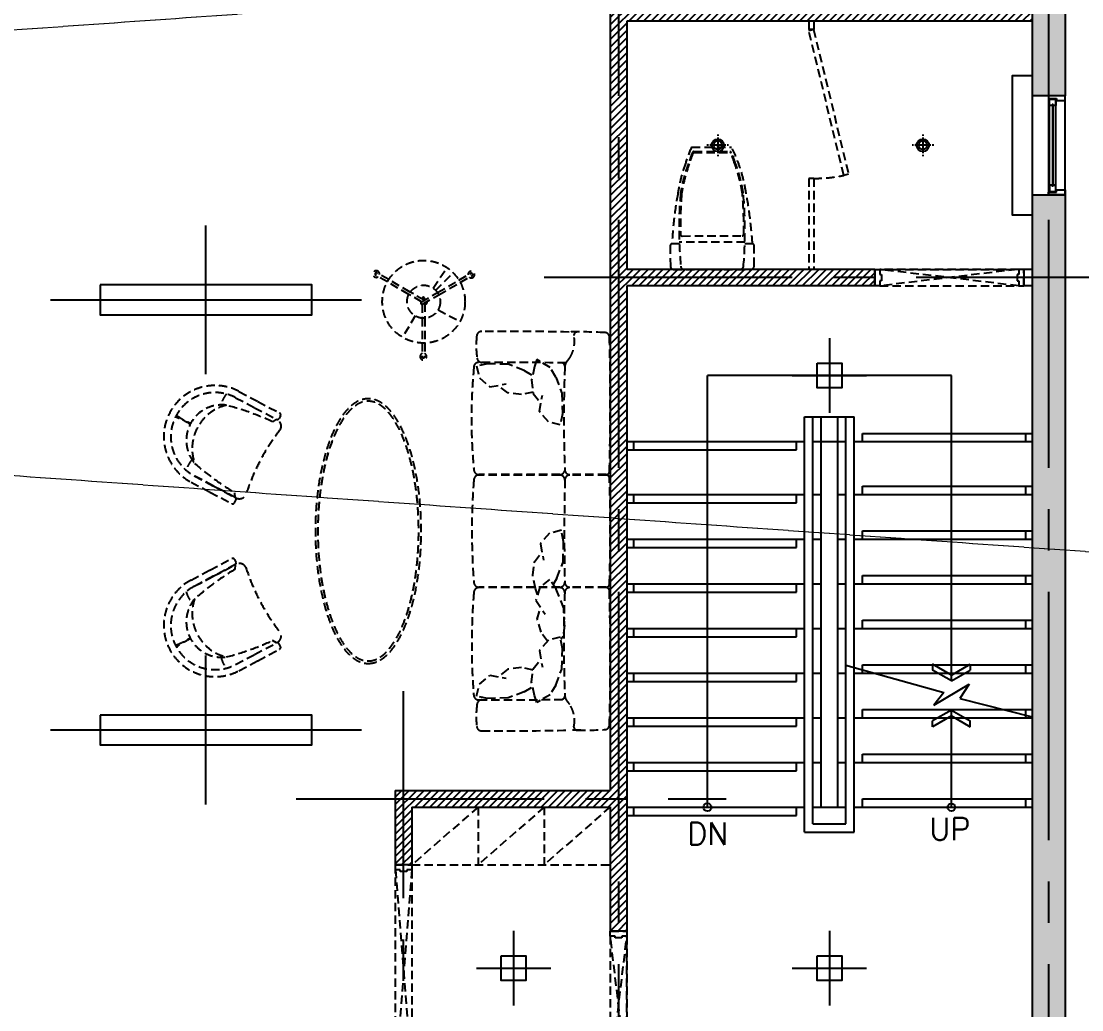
# Model space of a CAD drawing. Header units: millimetres. Extents: x -224448 to 1592092, y -164641 to 319001.
# Drawn here: x 121090 to 127503, y 85936 to 91912 of the extents above; entities that cross this region are included whole.
import ezdxf
from ezdxf.enums import TextEntityAlignment as Align

# ---------------------------------------------------------------- set-up
doc = ezdxf.new("R2010")
doc.units = ezdxf.units.MM
for name, pattern in [('CEN', [62, 60, -1, 0, -1]), ('CENTER2', [1.125, 0.75, -0.125, 0.125, -0.125]), ('HIDDEN', [9.525, 6.35, -3.175])]:
    doc.linetypes.add(name, pattern=pattern)
for name, color, linetype in [('ARREA', 1, 'Continuous'), ('FUR', 6, 'Continuous'), ('I-CL-LIT', 7, 'Continuous'), ('I-LIGHT', 1, 'Continuous'), ('I_CON', 2, 'Continuous'), ('I_FUR', 6, 'Continuous'), ('I_HAT', 8, 'Continuous'), ('I_WALL', 3, 'Continuous'), ('I_WIN', 5, 'Continuous')]:
    doc.layers.add(name, color=color, linetype=linetype)
doc.layers.add('I_CEN', color=1, linetype='CEN', lineweight=13)
doc.styles.add('ROMANS', font='romans', dxfattribs={"height": 135})

# ---------------------------------------------------------------- blocks, each defined once
blk = doc.blocks.new('ff')
at = {"layer": 'I_WIN', "linetype": 'Continuous'}
for p, q in [((43740, 8610), (43710, 8610)), ((43710, 8610), (43710, 8519.1)), ((43740, 8559.1), (43740, 8610)), ((44280, 8561.1), (44280, 8610)), ((44280, 8610), (44310, 8610)), ((44310, 8610), (44310, 8519.1)), ((44310, 8610), (44310, 8519)), ((43727.4, 8510.1), (43727.4, 8559.1)), ((43727.4, 8559.1), (43740, 8559.1)), ((43730.7, 8514.8), (43730.7, 8554.8)), ((43730.7, 8554.8), (43768.7, 8554.8)), ((44289.3, 8554.8), (43730.7, 8554.8)), ((43768.7, 8540.1), (43763.2, 8538.3)), ((43763.2, 8538.3), (43763.2, 8531.9)), ((44256.8, 8537.1), (43763.2, 8537.1)), ((43763.2, 8533.1), (44256.8, 8533.1)), ((43763.2, 8531.9), (43768.7, 8530.1)), ((43768.7, 8554.8), (43768.7, 8540.1)), ((43768.7, 8540.9), (43771.5, 8539.5)), ((43768.7, 8529.3), (43771.5, 8530.7)), ((43768.7, 8530.1), (43768.7, 8514.8)), ((43771.5, 8539.5), (43772, 8538.5)), ((43771.5, 8530.7), (43772, 8531.7)), ((43772, 8538.5), (43772.5, 8537.1)), ((43772, 8531.7), (43772.5, 8533.1)), ((44248, 8538.5), (44247.5, 8537.1)), ((44248, 8538.5), (44247.5, 8537.1)), ((44248, 8531.7), (44247.5, 8533.1)), ((44248, 8531.7), (44247.5, 8533.1)), ((44248.5, 8539.5), (44248, 8538.5)), ((44248.5, 8539.5), (44248, 8538.5)), ((44248.5, 8530.7), (44248, 8531.7)), ((44248.5, 8530.7), (44248, 8531.7)), ((44251.3, 8540.9), (44248.5, 8539.5)), ((44251.3, 8540.9), (44248.5, 8539.5)), ((44251.3, 8529.3), (44248.5, 8530.7)), ((44251.3, 8529.3), (44248.5, 8530.7)), ((44289.3, 8554.8), (44251.3, 8554.8)), ((44251.3, 8554.8), (44251.3, 8540.1)), ((44289.3, 8554.8), (44251.3, 8554.8)), ((44251.3, 8554.8), (44251.3, 8540.1)), ((44251.3, 8540.1), (44256.8, 8538.3)), ((44251.3, 8540.1), (44256.8, 8538.3)), ((44256.8, 8531.9), (44251.3, 8530.1)), ((44256.8, 8531.9), (44251.3, 8530.1)), ((44251.3, 8530.1), (44251.3, 8514.8)), ((44251.3, 8530.1), (44251.3, 8514.8)), ((44254.8, 8537.1), (44254.8, 8533.1)), ((44254.8, 8537.1), (44254.8, 8533.1)), ((44256.8, 8538.3), (44256.8, 8531.9)), ((44256.8, 8538.3), (44256.8, 8531.9)), ((44280, 8559), (44280, 8561.1)), ((44292.6, 8559), (44280, 8559)), ((44289.3, 8514.8), (44289.3, 8554.8)), ((44289.3, 8514.8), (44289.3, 8554.8)), ((44292.6, 8510), (44292.6, 8559)), ((43710, 8519.1), (43710, 8510.1)), ((43710, 8510.1), (43727.4, 8510.1)), ((43768.7, 8514.8), (43730.7, 8514.8)), ((44289.3, 8514.8), (43730.7, 8514.8)), ((44251.3, 8514.8), (44289.3, 8514.8)), ((44251.3, 8514.8), (44289.3, 8514.8)), ((44310, 8510), (44292.6, 8510)), ((44310, 8519.1), (44310, 8510.1)), ((44310, 8519), (44310, 8510))]:
    blk.add_line(p, q, dxfattribs=at)
blk.add_lwpolyline([(44310, 8610), (43710, 8610), (43710, 8510.1), (44310, 8510.1)], dxfattribs=at)
blk = doc.blocks.new('j 10')
at = {"layer": 'I_FUR', "color": 8, "linetype": 'HIDDEN', "ltscale": 8}
for p, q in [((300474.4, 48441.6), (300574.4, 48441.6)), ((300474.4, 48411.6), (300474.4, 48441.6)), ((300474.4, 48441.6), (300474.4, 48441.6)), ((300574.4, 48441.6), (300574.4, 48411.6)), ((300474.4, 48411.6), (300474.4, 47571.6)), ((300504.4, 48411.6), (300474.4, 48411.6)), ((300474.4, 47571.6), (300574.4, 48411.6)), ((300574.4, 47581.6), (300474.4, 48411.6)), ((300504.4, 48401.6), (300504.4, 48411.6)), ((300544.4, 48401.6), (300504.4, 48401.6)), ((300574.4, 48411.6), (300544.4, 48411.6)), ((300544.4, 48411.6), (300544.4, 48401.6)), ((300574.4, 47571.6), (300574.4, 48411.6)), ((300574.4, 48411.6), (300574.4, 47581.6)), ((300504.4, 47571.6), (300474.4, 47571.6)), ((300474.4, 47571.6), (300474.4, 47541.6)), ((300474.4, 47541.6), (300574.4, 47541.6)), ((300474.4, 47541.6), (300474.4, 47541.6)), ((300544.4, 47581.6), (300504.4, 47581.6)), ((300504.4, 47581.6), (300504.4, 47571.6)), ((300544.4, 47571.6), (300544.4, 47581.6)), ((300574.4, 47571.6), (300544.4, 47571.6)), ((300574.4, 47541.6), (300574.4, 47571.6))]:
    blk.add_line(p, q, dxfattribs=at)
blk = doc.blocks.new('J6')
at = {"layer": 'I_FUR', "color": 8, "linetype": 'HIDDEN', "ltscale": 8}
for p, q in [((142581, 43521.6), (142581, 44761.6)), ((142681, 44761.6), (142581, 43521.6)), ((142581, 44761.6), (142681, 43521.6)), ((142681, 44761.6), (142681, 43521.6))]:
    blk.add_line(p, q, dxfattribs=at)
for points in [[(142581, 44791.6), (142681, 44791.6), (142681, 44761.6), (142651, 44761.6), (142651, 44751.6), (142611, 44751.6), (142611, 44761.6), (142581, 44761.6), (142581, 44791.6)], [(142581, 43491.6), (142681, 43491.6), (142681, 43521.6), (142651, 43521.6), (142651, 43531.6), (142611, 43531.6), (142611, 43521.6), (142581, 43521.6), (142581, 43491.6)]]:
    blk.add_lwpolyline(points, close=True, dxfattribs=at)
blk = doc.blocks.new('J15')
at = {"layer": 'I-LIGHT', "color": 6, "ltscale": 50}
for p, q in [((319165, 48370), (319165, 47920)), ((318940, 48145), (319390, 48145))]:
    blk.add_line(p, q, dxfattribs=at)
blk.add_lwpolyline([(319090, 48220), (319240, 48220), (319240, 48070), (319090, 48070)], close=True, dxfattribs=at)
blk = doc.blocks.new('l2')
blk.add_circle((354296.1, 53893.4), 37.5)
at = {"layer": 'I-CL-LIT', "color": 1}
for p, q in [((354296.1, 53959), (354296.1, 53950.3)), ((354296.1, 53941.5), (354296.1, 53845.2)), ((354239.2, 53893.4), (354230.5, 53893.4)), ((354344.3, 53893.4), (354248, 53893.4)), ((354361.8, 53893.4), (354353.1, 53893.4)), ((354296.1, 53836.4), (354296.1, 53827.7))]:
    blk.add_line(p, q, dxfattribs=at)
blk.add_circle((354296.1, 53893.4), 26.3, dxfattribs=at)

msp = doc.modelspace()

# ---------------------------------------------------------------- hatches: boundary and pattern name
at = {"layer": 'I_HAT'}
h = msp.add_hatch(color=256, dxfattribs=at)
h.dxf.hatch_style = 1
h.paths.add_polyline_path([(115302.484, 96861.633), (114702.484, 96861.633), (114702.484, 96661.633), (114711.564, 96661.633), (114802.484, 96661.633), (114902.484, 96661.633), (115302.484, 96661.633)])
h.paths.add_polyline_path([(114902.484, 95761.633), (114702.484, 95761.633), (114702.484, 84961.633), (115302.484, 84961.633), (115302.484, 85161.633), (114902.484, 85161.633), (114902.484, 88311.633), (114902.484, 90311.633), (114902.484, 94511.633)])
h.paths.add_polyline_path([(124977.484, 85161.633), (124752.484, 85161.633), (124752.484, 85511.633), (124652.484, 85511.633), (124652.484, 85161.633), (124152.484, 85161.633), (124152.484, 84961.633), (124977.484, 84961.633)])
h.paths.add_polyline_path([(127402.484, 90861.633), (127202.484, 90861.633), (127202.484, 85161.633), (126977.484, 85161.633), (126977.484, 84961.633), (127402.484, 84961.633)])
h.paths.add_polyline_path([(127402.484, 94263.236), (127202.484, 94263.236), (127202.484, 91811.633), (127202.484, 91461.633), (127402.484, 91461.633)])
h.paths.add_polyline_path([(127402.484, 96661.633), (127402.484, 96861.633), (126802.484, 96861.633), (126802.484, 96661.633), (127202.484, 96661.633), (127202.484, 94611.633), (127202.484, 94263.236), (127402.484, 94263.236)])
h = msp.add_hatch(dxfattribs=at)
h.set_pattern_fill('ANSI31', color=256, scale=10)
h.set_pattern_definition([(45, (21350, 42020), (-22.45064, 22.45064), [])])
h.paths.add_polyline_path([(127202.484, 92011.633), (124752.484, 92011.633), (124752.484, 92061.633), (124652.484, 92061.633), (124652.484, 87261.633), (123352.484, 87261.633), (123352.484, 86811.633), (123452.484, 86811.633), (123452.484, 87161.633), (124652.484, 87161.633), (124652.484, 86411.633), (124752.484, 86411.633), (124752.484, 90311.633), (126252.484, 90311.633), (126252.484, 90411.633), (124752.484, 90411.633), (124752.484, 91911.633), (127202.484, 91911.633)])
h.paths.add_polyline_path([(124752.484, 94411.633), (126402.484, 94411.633), (126402.484, 94511.633), (124752.484, 94511.633), (124752.484, 95711.633), (124652.484, 95711.633), (124652.484, 94411.633), (124652.484, 92961.633), (124752.484, 92961.633)])
h.paths.add_polyline_path([(127202.484, 94511.633), (127002.484, 94511.633), (127002.484, 94502.554), (127002.484, 94411.633), (127202.484, 94411.633)])
h.paths.add_polyline_path([(123452.484, 85511.633), (123352.484, 85511.633), (123352.484, 85161.633), (123452.484, 85161.633)])
h.paths.add_polyline_path([(119852.484, 91011.633), (119752.484, 91011.633), (119752.484, 90961.633), (114902.484, 90961.633), (114902.484, 90861.633), (119752.484, 90861.633), (119752.484, 86111.633), (119852.484, 86111.633)])
h.paths.add_polyline_path([(119852.484, 85211.633), (119752.484, 85211.633), (119752.484, 85161.633), (119852.484, 85161.633)])
h.paths.add_polyline_path([(119852.484, 96661.633), (119752.484, 96661.633), (119752.484, 91911.633), (119852.484, 91911.633)])

# ---------------------------------------------------------------- linework, layer by layer
at = {"layer": 'ARREA', "color": 1, "linetype": 'CENTER2', "ltscale": 2000}
for p, q in [((124702.484, 97461.633), (124702.484, 84361.633)), ((127302.484, 97461.633), (127302.484, 84361.633)), ((128002.484, 90361.633), (124052.484, 90361.633)), ((123402.484, 84361.633), (123402.484, 87861.633)), ((122752.484, 87211.633), (125352.484, 87211.633))]:
    msp.add_line(p, q, dxfattribs=at)
at = {"layer": 'FUR'}
for p, q in [((125852.484, 91911.633), (125852.484, 91861.633)), ((125882.484, 91911.633), (125882.484, 91861.633)), ((125882.484, 91861.633), (125852.484, 91861.633))]:
    msp.add_line(p, q, dxfattribs=at)
at = {"layer": 'I_CEN'}
for p, q in [((-107990, 105361.633), (312010, 75661.633)), ((312010, 105361.633), (-107990, 75661.633))]:
    msp.add_line(p, q, dxfattribs=at)
at = {"layer": 'I_CON', "color": 2}
for p, q in [((127402.484, 96661.633), (127402.484, 91461.633)), ((127202.484, 94611.633), (127202.484, 91811.633)), ((127202.484, 91811.633), (127202.484, 91461.633)), ((127202.484, 90861.633), (127202.484, 85161.633)), ((127402.484, 90861.633), (127402.484, 84961.633))]:
    msp.add_line(p, q, dxfattribs=at)
for points in [[(127402.484, 91461.633), (127202.484, 91461.633)], [(127202.484, 90861.633), (127402.484, 90861.633)]]:
    msp.add_lwpolyline(points, dxfattribs=at)
at = {"layer": 'I_FUR', "color": 8, "linetype": 'HIDDEN', "ltscale": 8}
for p, q in [((125144.868, 91150.75), (125385.633, 91150.75)), ((125157.901, 91123.351), (125375.685, 91123.149)), ((125157.94, 91118.351), (125375.724, 91118.15)), ((125882.484, 90961.633), (125852.484, 90961.633)), ((125852.484, 90961.633), (125852.484, 90411.633)), ((125882.484, 90961.633), (125882.484, 90411.633)), ((125069.664, 90565.888), (125025.25, 90565.823)), ((125465.809, 90576.575), (125069.287, 90576.679)), ((125086.698, 90613.343), (125449.107, 90613.875)), ((125512.018, 90565.852), (125465.793, 90565.784)), ((125015.265, 90555.808), (125015.447, 90431.604)), ((125522.215, 90431.663), (125522.032, 90555.867)), ((123304.27, 90335.712), (123233.56, 90376.536)), ((123312.362, 90349.49), (123241.549, 90390.374)), ((123580.606, 90298.347), (123664.12, 90422.955)), ((123596.335, 90284.879), (123703.493, 90389.852)), ((123737.152, 90346.338), (123807.862, 90387.162)), ((123745.038, 90332.441), (123815.851, 90373.325)), ((125035.476, 90411.633), (125502.244, 90411.633)), ((123434.272, 90260.656), (123304.27, 90335.712)), ((123442.518, 90274.344), (123312.362, 90349.49)), ((123607.15, 90271.282), (123737.152, 90346.338)), ((123614.882, 90257.296), (123745.038, 90332.441)), ((123511.508, 90216.063), (123434.272, 90260.656)), ((123527.487, 90225.288), (123442.518, 90274.344)), ((123509.732, 90215.037), (123607.15, 90271.282)), ((123513.927, 90236.344), (123513.927, 90233.117)), ((123517.721, 90201.2), (123614.882, 90257.296)), ((123513.935, 90200.132), (123513.935, 90116.548)), ((123532.595, 90203.888), (123527.487, 90206.838)), ((123529.913, 90234.81), (123529.913, 90226.689)), ((123529.913, 90205.437), (123529.913, 90116.251)), ((123473.03, 90129.897), (123395.179, 90001.675)), ((123513.935, 90116.548), (123513.935, 89966.257)), ((123529.913, 90116.251), (123529.913, 89966.138)), ((123611.317, 90167.721), (123743.599, 90096.988)), ((123513.935, 89966.257), (123513.935, 89884.49)), ((123529.913, 89966.138), (123529.913, 89884.49)), ((124207.819, 89865.951), (124193.923, 89824.229)), ((124227.314, 89854.407), (124207.819, 89865.951)), ((124288.046, 89818.446), (124227.314, 89854.407)), ((123910.529, 89841.393), (123842.781, 89827.853)), ((123842.781, 89827.853), (123860.812, 89755.64)), ((124035.173, 89837.782), (123910.529, 89841.393)), ((124131.801, 89800.773), (124035.173, 89837.782)), ((124131.801, 89800.773), (124182.362, 89770.306)), ((124193.923, 89824.229), (124176.606, 89743.464)), ((124322.938, 89760.541), (124288.046, 89818.446)), ((123860.812, 89755.64), (123924.012, 89701.48)), ((124176.606, 89743.464), (124186.63, 89661.459)), ((124322.938, 89760.541), (124359.947, 89663.914)), ((122406.71, 89673.816), (122521.083, 89613.362)), ((123924.012, 89701.48), (124023.375, 89719.534)), ((124032.718, 89664.465), (123973.694, 89710.507)), ((124114.723, 89654.441), (124032.718, 89664.465)), ((124185.629, 89669.644), (124114.723, 89654.441)), ((124186.63, 89661.459), (124232.672, 89602.434)), ((124359.947, 89663.914), (124363.558, 89539.27)), ((122386.838, 89636.219), (122501.211, 89575.766)), ((122521.083, 89613.362), (122652.964, 89543.656)), ((124223.646, 89552.753), (124241.699, 89652.116)), ((122501.211, 89575.766), (122633.092, 89506.059)), ((124277.805, 89489.553), (124223.646, 89552.753)), ((124363.558, 89539.27), (124350.018, 89471.522)), ((122633.092, 89506.059), (122609.933, 89490.815)), ((122658.028, 89527.236), (122649.511, 89511.124)), ((124350.018, 89471.522), (124277.805, 89489.553)), ((122137.02, 89163.58), (122251.393, 89103.127)), ((122251.393, 89103.127), (122137.02, 89163.58)), ((124347.303, 89168.484), (123857.364, 89168.484)), ((124347.957, 89171.484), (123857.397, 89171.484)), ((124627.487, 89171.484), (124407.246, 89171.484)), ((124627.487, 89168.484), (124407.646, 89168.484)), ((122117.148, 89125.983), (122231.521, 89065.53)), ((122251.393, 89103.127), (122383.274, 89033.42)), ((122388.736, 89030.533), (122251.393, 89103.127)), ((122231.521, 89065.53), (122363.402, 88995.824)), ((122379.822, 89000.888), (122388.338, 89017)), ((122383.274, 89033.42), (122382.826, 89061.142)), ((124356.5, 88834.526), (124284.288, 88816.496)), ((124370.04, 88766.778), (124356.5, 88834.526)), ((124284.288, 88816.496), (124230.128, 88753.296)), ((124366.43, 88642.135), (124370.04, 88766.778)), ((124193.112, 88644.589), (124239.154, 88703.614)), ((124230.128, 88753.296), (124248.181, 88653.932)), ((122231.521, 88593.939), (122363.402, 88663.645)), ((122379.822, 88658.581), (122388.338, 88642.469)), ((124183.089, 88562.585), (124193.112, 88644.589)), ((124329.421, 88545.507), (124366.43, 88642.135)), ((122117.148, 88533.485), (122231.521, 88593.939)), ((122388.736, 88628.936), (122251.393, 88556.342)), ((122251.393, 88556.342), (122383.274, 88626.049)), ((122383.274, 88626.049), (122382.826, 88598.327)), ((122137.02, 88495.889), (122251.393, 88556.342)), ((122251.393, 88556.342), (122137.02, 88495.889)), ((124200.405, 88481.819), (124183.089, 88562.585)), ((124285.561, 88536.468), (124226.469, 88491.214)), ((124324.92, 88479.687), (124285.561, 88536.468)), ((124329.421, 88545.507), (124306.11, 88506.823)), ((124347.303, 88490.984), (123857.364, 88490.984)), ((124347.063, 88487.984), (123857.382, 88487.984)), ((124212.421, 88445.744), (124200.405, 88481.819)), ((124226.469, 88491.214), (124201.9, 88411.691)), ((124371.161, 88363.883), (124324.92, 88479.687)), ((124627.487, 88487.984), (124406.805, 88487.984)), ((124627.487, 88490.984), (124407.197, 88490.984)), ((124201.9, 88411.691), (124257.97, 88327.695)), ((124211.155, 88297.229), (124229.935, 88369.693)), ((124375.62, 88260.506), (124371.161, 88363.883)), ((124234.56, 88217.998), (124211.155, 88297.229)), ((124375.62, 88260.506), (124366.625, 88193.502)), ((124272.943, 88164.243), (124234.56, 88217.998)), ((124350.018, 88187.947), (124277.805, 88169.916)), ((124363.558, 88120.199), (124350.018, 88187.947)), ((124366.625, 88193.502), (124352.736, 88174.346)), ((122501.211, 88083.703), (122633.092, 88153.41)), ((122633.092, 88153.41), (122609.933, 88168.654)), ((122658.028, 88132.233), (122649.511, 88148.345)), ((124277.805, 88169.916), (124223.646, 88106.716)), ((124359.947, 87995.555), (124363.558, 88120.199)), ((122386.838, 88023.25), (122501.211, 88083.703)), ((122521.083, 88046.106), (122652.964, 88115.813)), ((124186.63, 87998.01), (124232.672, 88057.034)), ((124223.646, 88106.716), (124241.699, 88007.353)), ((122406.71, 87985.653), (122521.083, 88046.106)), ((124032.718, 87995.004), (123973.694, 87948.962)), ((124114.723, 88005.028), (124032.718, 87995.004)), ((124185.629, 87989.825), (124114.723, 88005.028)), ((124176.606, 87916.005), (124186.63, 87998.01)), ((124322.938, 87898.928), (124359.947, 87995.555)), ((123860.812, 87903.829), (123924.012, 87957.988)), ((123924.012, 87957.988), (124023.375, 87939.935)), ((123842.781, 87831.616), (123860.812, 87903.829)), ((124131.801, 87858.696), (124182.362, 87889.163)), ((124193.923, 87835.24), (124176.606, 87916.005)), ((124322.938, 87898.928), (124288.046, 87841.023)), ((123910.529, 87818.076), (123842.781, 87831.616)), ((124035.173, 87821.687), (123910.529, 87818.076)), ((124131.801, 87858.696), (124035.173, 87821.687)), ((124207.819, 87793.518), (124193.923, 87835.24)), ((124227.314, 87805.062), (124207.819, 87793.518)), ((124288.046, 87841.023), (124227.314, 87805.062)), ((124473.937, 87625.829), (124402.991, 87626.03)), ((123852.484, 87161.633), (123452.484, 86811.633)), ((123852.484, 87161.633), (123852.484, 86811.633)), ((124252.484, 87161.633), (123852.484, 86811.633)), ((124252.484, 87163.258), (124252.484, 86813.258)), ((124652.484, 87163.258), (124252.484, 86813.258)), ((123452.484, 86811.633), (124652.484, 86811.633))]:
    msp.add_line(p, q, dxfattribs=at)
at = {"layer": 'I_FUR', "color": 6, "linetype": 'Continuous'}
for p, q in [((122207.59, 89777.725), (122207.59, 90677.725)), ((121267.59, 90227.725), (123147.59, 90227.725)), ((122207.59, 87177.725), (122207.59, 88077.725)), ((121267.59, 87627.725), (123147.59, 87627.725))]:
    msp.add_line(p, q, dxfattribs=at)
at = {"layer": 'I_FUR', "color": 8, "linetype": 'HIDDEN', "ltscale": 8}
msp.add_lwpolyline([(126093.558, 90986.938), (126064.402, 90979.875), (125852.484, 91854.569), (125881.641, 91861.633)], close=True, dxfattribs=at)
at = {"layer": 'I_FUR', "color": 6, "linetype": 'Continuous'}
msp.add_lwpolyline([(127202.484, 91581.633), (127082.484, 91581.633), (127082.484, 90741.633), (127202.484, 90741.633)], dxfattribs=at)
for points in [[(121567.59, 90317.725), (121567.59, 90137.725), (122847.59, 90137.725), (122847.59, 90317.725)], [(121567.59, 87717.725), (121567.59, 87537.725), (122847.59, 87537.725), (122847.59, 87717.725)]]:
    msp.add_lwpolyline(points, close=True, dxfattribs=at)
at = {"layer": 'I_FUR', "color": 8, "linetype": 'HIDDEN', "ltscale": 8}
for radius in [250, 100]:
    msp.add_circle((123523.778, 90216.063), radius, dxfattribs=at)
for centre, radius, start, end in [((125702.437, 90879.354), 620.112, 154.0455193, 163.4051993), ((124554.307, 90734.226), 929.836, 8.6922206, 26.6125402), ((125702.437, 90879.354), 602.612, 156.7429463, 163.4051993), ((125702.437, 90879.354), 597.612, 156.7429463, 163.4051993), ((125157.979, 91113.351), 10, 90.4447726, 156.7429463), ((125157.979, 91113.351), 5, 90.4447726, 156.7429463), ((125375.763, 91113.15), 10, 23.5697569, 90.4447726), ((125375.763, 91113.15), 5, 23.5697569, 90.4447726), ((124862.119, 90882.279), 568.144, 17.2161496, 24.1971725), ((124862.122, 90882.279), 573.141, 17.2122936, 24.1918358), ((125981.141, 90736.321), 929.836, 159.8612415, 171.4760545), ((125982.296, 90727.452), 916.565, 159.2782179, 170.9115165), ((125981.863, 90736.318), 908.059, 159.7889864, 171.4446139), ((124553.585, 90734.221), 908.059, 8.7236612, 20.3792887), ((124553.585, 90734.221), 913.059, 8.7236612, 20.3792887), ((125886.22, 91840.421), 878.799, 269.7014288, 281.6981502), ((127550.243, 90424.636), 2528.937, 169.7615213, 176.7996026), ((127546.842, 90657.909), 2478.886, 175.0400574, 185.2847731), ((127545.015, 90675.569), 2468.886, 175.4504061, 181.2170364), ((122990.618, 90668.881), 2468.886, 358.9512387, 4.7178691), ((122980.461, 90643.181), 2486.537, 355.0464382, 5.2983839), ((122974.426, 90405.987), 2542.622, 3.6047998, 10.6239093), ((125086.684, 90623.343), 10, 181.2170364, 270.0841376), ((125449.093, 90623.875), 10, 270.0841376, 358.9512387), ((125025.265, 90555.823), 10, 90.0841376, 180.0841376), ((125512.032, 90555.852), 10, 0.0841376, 90.0841376), ((125035.447, 90431.633), 20, 180.0841376, 270.0841376), ((125098.391, 90431.603), 20, 180.0841376, 270.0841376), ((125437.939, 90431.483), 20, 270.0841376, 0.0841376), ((125502.215, 90431.633), 20, 270.0841376, 0.0841376), ((123237.42, 90383.534), 20, 353.541924, 306.4539649), ((123237.555, 90383.455), 7.989, 60, 240), ((123811.992, 90380.321), 20, 233.541924, 186.4539649), ((123811.856, 90380.244), 7.989, 300, 120), ((123521.84, 90234.743), 8.074, 0.4714703, 168.5684341), ((123513.726, 90208.118), 7.989, 120, 300), ((123536.59, 90210.807), 7.989, 240, 38.0178755), ((124455.377, 89951.588), 613.838, 174.6482244, 187.0417698), ((123874.116, 90006.408), 30, 88.9327195, 175.3486566), ((123991.813, 67609.669), 22427.039, 88.9494791, 90.2992637), ((124463.639, 86635.983), 3397.497, 87.4006207, 91.0228237), ((124254.176, 89975.437), 181.717, 327.5877577, 11.4156371), ((124452.219, 90013.174), 20, 90.0211585, 185.078225), ((124617.723, 89999.984), 30, 1.3847393, 90), ((107917.136, 89600.543), 16735.351, 358.5993938, 1.3684463), ((123521.924, 89884.334), 20, 113.541924, 66.4539649), ((123521.924, 89884.49), 7.989, 180, 0), ((123875.998, 89879.534), 30, 186.1197326, 271.0624621), ((124437.262, 89819.366), 60, 133.4232699, 177.7331768), ((124354.776, 89906.521), 60, 313.4232699, 331.6567303), ((127044.949, 89508.896), 3232.341, 174.4232667, 185.5112362), ((123856.406, 89819.442), 30, 90.2975844, 175.1552517), ((123978.165, 68035.884), 21813.898, 88.9352825, 90.3202211), ((124357.487, 89826.484), 20, 0, 90), ((132512.045, 89510.152), 8140.676, 177.7945482, 182.1810263), ((122261.929, 89399.9), 309.825, 62.1409029, 242.1409029), ((122261.929, 89399.9), 267.3, 62.1409029, 242.1409029), ((122437.581, 89564.046), 141.633, 138.4603071, 168.4305526), ((122292.152, 89894.709), 449.594, 234.1216964, 246.797299), ((122303.111, 89377.645), 214.849, 82.438282, 220.1959889), ((122393.966, 89327.939), 270.039, 103.4003138, 199.2339572), ((121908.605, 87972.16), 1672.774, 65.2121013, 75.3602494), ((122647.286, 89532.914), 12.15, 332.1409029, 62.1409029), ((121870.103, 89096.218), 449.594, 57.4862903, 70.1601093), ((122638.77, 89516.801), 12.15, 242.1409029, 332.1409029), ((122617.736, 89463.786), 44.55, 332.1409029, 62.1409029), ((123640.575, 88671.204), 1250.119, 141.8769619, 162.4048438), ((122225.237, 89162.304), 141.633, 136.1639055, 165.8214987), ((123242.623, 90496.037), 1672.774, 228.7187141, 239.0697045), ((123857.364, 89138.484), 30, 90, 175.6168528), ((123857.397, 89201.484), 30, 185.7888532, 270), ((124347.303, 89138.484), 30, 358.9878233, 90), ((124347.957, 89201.484), 30, 270, 348.946071), ((124407.246, 89201.484), 30, 182.1810263, 270), ((124407.646, 89138.484), 30, 90, 178.7119123), ((124627.487, 89191.484), 20, 270, 0), ((124627.487, 89148.484), 20, 0, 90), ((114489.831, 88829.734), 10162.656, 358.2026328, 1.7973672), ((127758.64, 88829.734), 3943.475, 175.4760791, 184.5239209), ((138597.936, 88819.414), 14223.876, 178.7119123, 181.2047439), ((122377.596, 89022.678), 12.15, 332.1409029, 62.1409029), ((122409.554, 89069.919), 44.55, 242.1409029, 332.1409029), ((122369.08, 89006.565), 12.15, 242.1409029, 332.1409029), ((122369.08, 88652.904), 12.15, 27.8590971, 117.8590971), ((122377.596, 88636.791), 12.15, 297.8590971, 27.8590971), ((122409.554, 88589.55), 44.55, 27.8590971, 117.8590971), ((123242.623, 87163.432), 1672.774, 120.9302955, 131.2812859), ((123640.575, 88988.265), 1250.119, 197.5951562, 218.1230381), ((122261.929, 88259.569), 309.825, 117.8590971, 297.8590971), ((123857.364, 88520.984), 30, 184.3831472, 270), ((124347.303, 88520.984), 30, 270, 1.0121767), ((124407.197, 88520.984), 30, 181.2047439, 270), ((124627.487, 88510.984), 20, 270, 0), ((122261.929, 88259.569), 267.3, 117.8590971, 297.8590971), ((122225.237, 88497.165), 141.633, 194.1785013, 223.8360945), ((127617.643, 88142.817), 3803.445, 175.2070099, 184.6119613), ((123857.382, 88457.984), 30, 90, 174.9650742), ((124347.063, 88457.984), 30, 357.7520798, 90), ((132785.267, 88154.698), 8413.949, 177.9268936, 182.1623493), ((124406.805, 88457.984), 30, 90, 177.9268936), ((124627.487, 88467.984), 20, 0, 90), ((107896.68, 88058.676), 16755.807, 358.632371, 1.3997509), ((122303.111, 88281.824), 214.849, 139.8040111, 277.561718), ((122393.966, 88331.53), 270.039, 160.7660428, 256.5996862), ((121870.103, 88563.251), 449.594, 289.8398907, 302.5137097), ((122617.736, 88195.683), 44.55, 297.8590971, 27.8590971), ((122292.152, 87764.76), 449.594, 113.202701, 125.8783036), ((121908.605, 89687.309), 1672.774, 284.6397506, 294.7878987), ((122638.77, 88142.668), 12.15, 27.8590971, 117.8590971), ((122647.286, 88126.555), 12.15, 297.8590971, 27.8590971), ((122437.581, 88095.423), 141.633, 191.5694474, 221.5396929), ((123856.406, 87839.527), 30, 184.8447483, 269.7024156), ((123875.998, 87779.435), 30, 88.9375379, 173.8802674), ((123978.165, 109623.085), 21813.898, 269.6797789, 271.0647175), ((124357.487, 87832.484), 20, 270, 0), ((124437.262, 87839.603), 60, 182.2668232, 226.5767301), ((124455.377, 87707.381), 613.838, 172.9582302, 185.3517756), ((124354.776, 87752.448), 60, 28.3432697, 46.5767301), ((124254.176, 87683.532), 181.717, 348.5843629, 32.4122423), ((123874.116, 87652.561), 30, 184.6513434, 271.0672805), ((123991.813, 110049.3), 22427.039, 269.7007363, 271.0505209), ((124452.219, 87645.795), 20, 174.921775, 269.9788415), ((124453.877, 91265.479), 3639.684, 269.9737872, 272.5801233), ((124617.723, 87659.484), 30, 270, 358.6152607)]:
    msp.add_arc(centre, radius, start, end, dxfattribs=at)
at = {"layer": 'I_FUR', "color": 8, "linetype": 'HIDDEN', "ltscale": 8, "extrusion": (0, 0, -1)}
msp.add_ellipse((123188.86, 88829.734), major_axis=(0, -800), ratio=0.4, dxfattribs=at)
at = {"layer": 'I_FUR', "color": 8, "linetype": 'HIDDEN', "ltscale": 8}
msp.add_open_spline([(123188.86, 88044.734), (123179.819, 88044.734), (123170.776, 88045.816), (123152.615, 88050.188), (123143.496, 88053.482), (123125.203, 88062.373), (123116.032, 88067.971), (123097.749, 88081.512), (123088.639, 88089.455), (123070.621, 88107.657), (123061.714, 88117.915), (123044.238, 88140.663), (123035.668, 88153.153), (123018.984, 88180.245), (123010.869, 88194.846), (122995.197, 88226.019), (122987.639, 88242.589), (122973.167, 88277.534), (122966.253, 88295.909), (122950.377, 88342.392), (122941.784, 88371.333), (122926.238, 88431.945), (122919.285, 88463.616), (122907.161, 88529.079), (122901.991, 88562.871), (122893.535, 88631.932), (122890.25, 88667.2), (122885.63, 88738.541), (122884.296, 88774.614), (122883.605, 88846.881), (122884.248, 88883.075), (122887.498, 88954.896), (122890.105, 88990.524), (122897.232, 89060.535), (122901.752, 89094.919), (122912.615, 89161.789), (122918.958, 89194.274), (122933.339, 89256.723), (122941.376, 89286.687), (122958.977, 89343.512), (122968.541, 89370.374), (122988.987, 89420.47), (122999.87, 89443.703), (123022.694, 89486.078), (123034.637, 89505.219), (123056.371, 89535.057), (123066.007, 89546.681), (123085.542, 89567.2), (123095.442, 89576.094), (123115.324, 89591.106), (123125.305, 89597.223), (123143.266, 89605.805), (123151.257, 89608.751), (123167.18, 89612.936), (123175.112, 89614.176), (123190.957, 89614.993), (123198.872, 89614.57), (123214.747, 89612.047), (123222.707, 89609.945), (123238.686, 89604.005), (123246.705, 89600.165), (123262.751, 89590.7), (123270.778, 89585.073), (123286.754, 89572.022), (123294.702, 89564.597), (123310.426, 89547.98), (123318.2, 89538.787), (123333.487, 89518.693), (123341, 89507.792), (123358.949, 89479.144), (123369.199, 89460.512), (123388.778, 89420.135), (123398.107, 89398.392), (123415.676, 89352.137), (123423.915, 89327.625), (123439.161, 89276.213), (123446.169, 89249.313), (123458.837, 89193.536), (123464.498, 89164.66), (123474.381, 89105.369), (123478.604, 89074.955), (123485.546, 89013.049), (123488.265, 88981.558), (123492.155, 88917.971), (123493.326, 88885.876), (123494.103, 88821.565), (123493.709, 88789.35), (123491.362, 88725.282), (123489.409, 88693.431), (123483.974, 88630.571), (123480.492, 88599.563), (123472.054, 88538.857), (123467.098, 88509.16), (123455.791, 88451.527), (123449.441, 88423.591), (123435.447, 88369.906), (123427.804, 88344.157), (123411.355, 88295.243), (123402.548, 88272.079), (123383.926, 88228.694), (123374.111, 88208.475), (123353.657, 88171.301), (123343.019, 88154.347), (123321.144, 88123.969), (123309.908, 88110.546), (123289.581, 88089.923), (123280.555, 88082.005), (123262.439, 88068.472), (123253.349, 88062.857), (123235.216, 88053.894), (123226.175, 88050.544), (123208.17, 88046.025), (123199.205, 88044.853), (123189.783, 88044.737), (123189.321, 88044.734), (123188.86, 88044.734)], degree=3, knots=[0, 0, 0, 0, 0.09600649, 0.09600649, 0.19201297, 0.19201297, 0.28801946, 0.28801946, 0.38402594, 0.38402594, 0.48003243, 0.48003243, 0.57603892, 0.57603892, 0.6720454, 0.6720454, 0.76805189, 0.76805189, 0.86405837, 0.86405837, 1.00062299, 1.00062299, 1.13718762, 1.13718762, 1.27375224, 1.27375224, 1.41031686, 1.41031686, 1.54688148, 1.54688148, 1.6834461, 1.6834461, 1.82001073, 1.82001073, 1.95657535, 1.95657535, 2.09313997, 2.09313997, 2.22970459, 2.22970459, 2.36626921, 2.36626921, 2.50283384, 2.50283384, 2.63939846, 2.63939846, 2.74384713, 2.74384713, 2.8482958, 2.8482958, 2.95274448, 2.95274448, 3.03685881, 3.03685881, 3.12097315, 3.12097315, 3.20508749, 3.20508749, 3.28920182, 3.28920182, 3.37331616, 3.37331616, 3.45743049, 3.45743049, 3.54154483, 3.54154483, 3.62565917, 3.62565917, 3.7097735, 3.7097735, 3.83132371, 3.83132371, 3.95287391, 3.95287391, 4.07442411, 4.07442411, 4.19597431, 4.19597431, 4.31752452, 4.31752452, 4.43907472, 4.43907472, 4.56062492, 4.56062492, 4.68217512, 4.68217512, 4.80372533, 4.80372533, 4.92527553, 4.92527553, 5.04682573, 5.04682573, 5.16837593, 5.16837593, 5.28992614, 5.28992614, 5.41147634, 5.41147634, 5.53302654, 5.53302654, 5.65457675, 5.65457675, 5.77612695, 5.77612695, 5.89767715, 5.89767715, 5.99282815, 5.99282815, 6.08797914, 6.08797914, 6.18313014, 6.18313014, 6.27828113, 6.27828113, 6.28318531, 6.28318531, 6.28318531, 6.28318531], dxfattribs=at)
at = {"layer": 'I_HAT'}
for p, q in [((125239.984, 87160.458), (125239.984, 89770.458)), ((125239.984, 89050.458), (125239.984, 89770.458)), ((126714.984, 89770.458), (125239.984, 89770.458)), ((126714.984, 87923.801), (126714.984, 89770.458)), ((125827.484, 87010.458), (125827.484, 89520.458)), ((125827.484, 89520.458), (126127.484, 89520.458)), ((125877.484, 87060.458), (125877.484, 89520.458)), ((125927.484, 87160.458), (125927.484, 89520.458)), ((126027.484, 87160.458), (126027.484, 89520.458)), ((126077.484, 87060.458), (126077.484, 89520.458)), ((126127.484, 87010.458), (126127.484, 89520.458)), ((126177.484, 89420.458), (127202.484, 89420.458)), ((126177.484, 89370.458), (126177.484, 89420.458)), ((127162.484, 89420.458), (127162.484, 89370.458)), ((124752.484, 89370.458), (125827.484, 89370.458)), ((124792.484, 89370.458), (124792.484, 89320.458)), ((125777.484, 89320.458), (125777.484, 89370.458)), ((125877.484, 89370.458), (125927.484, 89370.458)), ((125877.484, 89370.458), (126077.484, 89370.458)), ((126027.484, 89370.458), (126077.484, 89370.458)), ((126127.484, 89370.458), (127202.484, 89370.458)), ((124752.484, 89320.458), (125777.484, 89320.458)), ((126177.484, 89100.458), (127202.484, 89100.458)), ((126177.484, 89050.458), (126177.484, 89100.458)), ((127162.484, 89100.458), (127162.484, 89050.458)), ((124752.484, 89050.458), (125827.484, 89050.458)), ((124792.484, 89050.458), (124792.484, 89000.458)), ((125777.484, 89000.458), (125777.484, 89050.458)), ((125877.484, 89050.458), (125927.484, 89050.458)), ((126027.484, 89050.458), (126077.484, 89050.458)), ((126127.484, 89050.458), (127202.484, 89050.458)), ((124752.484, 89000.458), (125777.484, 89000.458)), ((126177.484, 88830.458), (127202.484, 88830.458)), ((126177.484, 88780.458), (126177.484, 88830.458)), ((127162.484, 88830.458), (127162.484, 88780.458)), ((124752.484, 88780.458), (125827.484, 88780.458)), ((124792.484, 88780.458), (124792.484, 88730.458)), ((125777.484, 88730.458), (125777.484, 88780.458)), ((125877.484, 88780.458), (125927.484, 88780.458)), ((126027.484, 88780.458), (126077.484, 88780.458)), ((126127.484, 88780.458), (127202.484, 88780.458)), ((124752.484, 88730.458), (125777.484, 88730.458)), ((124752.484, 88510.458), (125827.484, 88510.458)), ((124792.484, 88510.458), (124792.484, 88460.458)), ((125777.484, 88460.458), (125777.484, 88510.458)), ((125877.484, 88510.458), (125927.484, 88510.458)), ((126027.484, 88510.458), (126077.484, 88510.458)), ((126127.484, 88510.458), (127202.484, 88510.458)), ((126177.484, 88560.458), (127202.484, 88560.458)), ((126177.484, 88510.458), (126177.484, 88560.458)), ((127162.484, 88560.458), (127162.484, 88510.458)), ((124752.484, 88460.458), (125777.484, 88460.458)), ((126177.484, 88290.458), (127202.484, 88290.458)), ((126177.484, 88240.458), (126177.484, 88290.458)), ((127162.484, 88290.458), (127162.484, 88240.458)), ((124752.484, 88240.458), (125827.484, 88240.458)), ((124752.484, 88190.458), (125777.484, 88190.458)), ((124792.484, 88240.458), (124792.484, 88190.458)), ((125777.484, 88190.458), (125777.484, 88240.458)), ((125877.484, 88240.458), (125927.484, 88240.458)), ((126027.484, 88240.458), (126077.484, 88240.458)), ((126127.484, 88240.458), (127202.484, 88240.458)), ((126077.484, 88019.999), (126668.304, 87853.705)), ((126177.484, 88020.458), (127202.484, 88020.458)), ((126177.484, 87970.458), (126177.484, 88020.458)), ((126714.984, 87958.442), (126600.707, 88024.42)), ((126600.707, 88024.42), (126600.707, 87989.779)), ((126714.984, 87958.442), (126829.261, 88024.42)), ((126829.261, 88024.42), (126829.261, 87989.779)), ((127162.484, 88020.458), (127162.484, 87970.458)), ((124752.484, 87970.458), (125827.484, 87970.458)), ((124792.484, 87970.458), (124792.484, 87920.458)), ((125777.484, 87920.458), (125777.484, 87970.458)), ((125877.484, 87970.458), (125927.484, 87970.458)), ((126027.484, 87970.458), (126077.484, 87970.458)), ((126127.484, 87970.458), (127202.484, 87970.458)), ((126714.984, 87923.801), (126600.707, 87989.779)), ((126714.984, 87923.801), (126829.261, 87989.779)), ((124752.484, 87920.458), (125777.484, 87920.458)), ((126608.477, 87777.867), (126821.491, 87904.206)), ((126821.491, 87904.206), (126766.265, 87817.348)), ((126668.304, 87853.705), (126608.477, 87777.867)), ((126766.265, 87817.348), (127202.484, 87706.957)), ((126177.484, 87750.458), (127202.484, 87750.458)), ((126177.484, 87700.458), (126177.484, 87750.458)), ((126714.984, 87747.888), (126600.707, 87681.91)), ((126714.984, 87160.458), (126714.984, 87747.888)), ((126714.984, 87747.888), (126829.261, 87681.91)), ((127162.484, 87750.458), (127162.484, 87700.458)), ((124752.484, 87700.458), (125827.484, 87700.458)), ((124792.484, 87700.458), (124792.484, 87650.458)), ((125777.484, 87650.458), (125777.484, 87700.458)), ((125877.484, 87700.458), (125927.484, 87700.458)), ((126027.484, 87700.458), (126077.484, 87700.458)), ((126127.484, 87700.458), (127202.484, 87700.458)), ((126714.984, 87713.247), (126600.707, 87647.269)), ((126600.707, 87647.269), (126600.707, 87681.91)), ((126714.984, 87713.247), (126829.261, 87647.269)), ((126829.261, 87647.269), (126829.261, 87681.91)), ((124752.484, 87650.458), (125777.484, 87650.458)), ((126177.484, 87480.458), (127202.484, 87480.458)), ((126177.484, 87430.458), (126177.484, 87480.458)), ((127162.484, 87480.458), (127162.484, 87430.458)), ((124752.484, 87430.458), (125827.484, 87430.458)), ((124792.484, 87430.458), (124792.484, 87380.458)), ((125777.484, 87380.458), (125777.484, 87430.458)), ((125877.484, 87430.458), (125927.484, 87430.458)), ((126027.484, 87430.458), (126077.484, 87430.458)), ((126127.484, 87430.458), (127202.484, 87430.458)), ((124752.484, 87380.458), (125777.484, 87380.458)), ((124752.484, 87160.458), (125827.484, 87160.458)), ((124792.484, 87160.458), (124792.484, 87110.458)), ((125777.484, 87110.458), (125777.484, 87160.458)), ((125877.484, 87160.458), (126077.484, 87160.458)), ((126127.484, 87160.458), (127202.484, 87160.458)), ((126177.484, 87210.458), (127202.484, 87210.458)), ((126177.484, 87160.458), (126177.484, 87210.458)), ((127162.484, 87210.458), (127162.484, 87160.458)), ((124752.484, 87110.458), (125777.484, 87110.458)), ((125877.484, 87060.458), (126077.484, 87060.458)), ((125827.484, 87010.458), (126127.484, 87010.458))]:
    msp.add_line(p, q, dxfattribs=at)
for centre, radius in [((125239.984, 87160.458), 24.435), ((126714.984, 87160.458), 23.235)]:
    msp.add_circle(centre, radius, dxfattribs=at)
at = {"layer": 'I_WALL'}
for p, q in [((124652.484, 92061.633), (124652.484, 87261.633)), ((127202.484, 91911.633), (124752.484, 91911.633)), ((124752.484, 91911.633), (124752.484, 90411.633)), ((126252.484, 90411.633), (124752.484, 90411.633)), ((126252.484, 90411.633), (126252.484, 90311.633)), ((127202.484, 90411.633), (127152.484, 90411.633)), ((127152.484, 90411.633), (127152.484, 90311.633)), ((126252.484, 90311.633), (124752.484, 90311.633)), ((124752.484, 90311.633), (124752.484, 86411.633)), ((127202.484, 90311.633), (127152.484, 90311.633)), ((123352.484, 87261.633), (123352.484, 86811.633)), ((123352.484, 87261.633), (124652.484, 87261.633)), ((123452.484, 87161.633), (123452.484, 86811.633)), ((123452.484, 87161.633), (124652.484, 87161.633)), ((124652.484, 87163.258), (124652.484, 86411.633)), ((123452.484, 86811.633), (123352.484, 86811.633)), ((124752.484, 86411.633), (124652.484, 86411.633))]:
    msp.add_line(p, q, dxfattribs=at)
at = {"layer": 'I_WIN'}
msp.add_lwpolyline([(127402.484, 91461.633), (127202.484, 91461.633), (127202.484, 90861.633), (127402.484, 90861.633)], close=True, dxfattribs=at)

# ---------------------------------------------------------------- block references
at = {"rotation": 270}
msp.add_blockref('ff', (118792.484, 135171.633), dxfattribs=at)
at = {"layer": 'I_HAT', "rotation": 89.99999999999997}
msp.add_blockref('j 10', (174694.117, -210162.797), dxfattribs=at)
at = {"layer": 'I_HAT'}
for name, p in [('J15', (-193187.516, 41625.458)), ('J6', (-19228.484, 42020)), ('J15', (-195097.41, 38042.725)), ('j 10', (-175821.946, 37970)), ('J15', (-193187.516, 38042.725))]:
    msp.add_blockref(name, p, dxfattribs=at)
at = {"layer": 'I_WALL'}
for p in [(-228993.665, 37268.281), (-227753.665, 37268.281)]:
    msp.add_blockref('l2', p, dxfattribs=at)

# ---------------------------------------------------------------- texts
at = {"layer": 'I_HAT', "style": 'ROMANS'}
for s, p in [('UP', (126706.137, 86961.999)), ('DN', (125242.008, 86933.724))]:
    msp.add_text(s, height=135, dxfattribs=at).set_placement(p, align=Align.CENTER)

doc.saveas('drawing.dxf')
